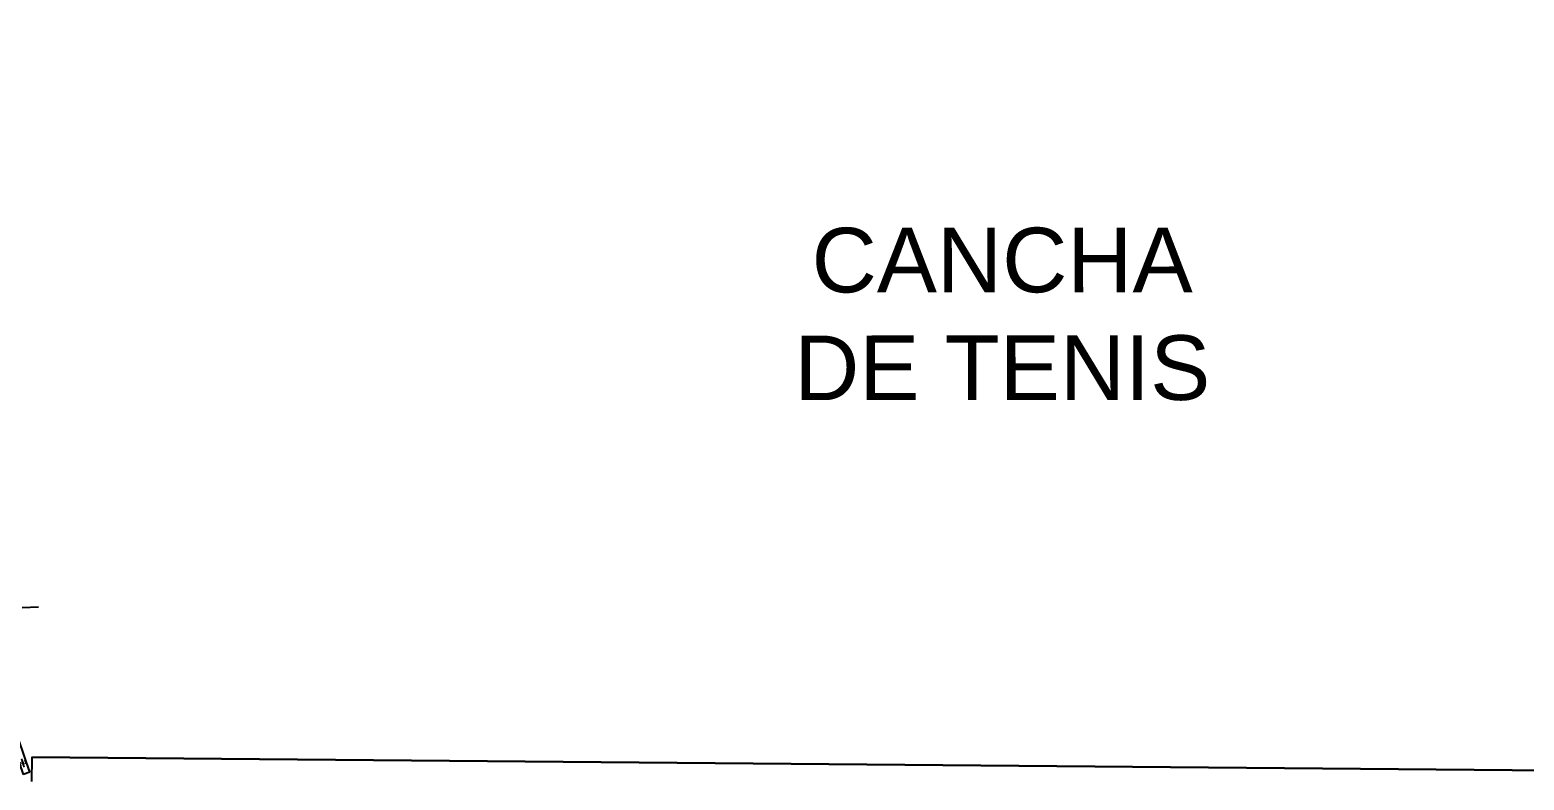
# Model space of a CAD drawing. Header units: millimetres. Extents: x 793 to 3159, y 750 to 2095.
# Drawn here: x 1241.97 to 1251.22, y 993.18 to 997.83 of the extents above; entities that cross this region are included whole.
import ezdxf

# ---------------------------------------------------------------- set-up
doc = ezdxf.new("R2010")
doc.units = ezdxf.units.MM
doc.linetypes.add('CONTINUA', pattern=[0])
doc.linetypes.add('HIDDEN', pattern=[9.525, 6.35, -3.175])
for name, color, linetype in [('A-PROY', 252, 'Continuous'), ('A-PROYECCION', 252, 'Continuous'), ('A-TEXTO', 2, 'Continuous')]:
    doc.layers.add(name, color=color, linetype=linetype)
doc.styles.add('kobalt', font='arial.ttf', dxfattribs={"height": 0.15})

# ---------------------------------------------------------------- blocks, each defined once
blk = doc.blocks.new('XR-GIMNASIO$0$PUERTA CRISTAL CON MARCO DE ALUMINIO - CRISTAL CON MARCO-4675154-_E2 PLANTA N1')
for p, q in [((0.1371, 0.8331), (0.0957, 0.818)), ((0.0957, 0.818), (0.4189, -0.0699)), ((0.4602, -0.0548), (0.1371, 0.8331)), ((0.1281, 0.6283), (0.1605, 0.6401)), ((0.1281, 0.6283), (0.1418, 0.5908)), ((0.2018, 0.6552), (0.2321, 0.6662)), ((0.2458, 0.6286), (0.2155, 0.6176)), ((0.2321, 0.6662), (0.2458, 0.6286)), ((0.1742, 0.6025), (0.1418, 0.5908)), ((0.4602, -0.0548), (0.4189, -0.0699))]:
    blk.add_line(p, q)
for centre, radius in [((-0.4638, 0), 0.015), ((-0.4638, 0), 0.014), ((-0.4638, 0), 0.0065), ((-0.4638, 0), 0.0055), ((0.4163, 0), 0.004)]:
    blk.add_circle(centre, radius)
for radius, start, end in [(0.02, 158.59038, 241.40962), (0.02, 97.02624, 123.032), (0.01, 83.31985, 136.80725), (0.02, 338.59038, 61.40962), (0.01, 263.19275, 316.68015), (0.02, 276.968, 302.97376)]:
    blk.add_arc((0.4163, 0), radius, start, end)
at = {"layer": 'A-PROYECCION', "linetype": 'HIDDEN', "ltscale": 0.01}
blk.add_arc((0.4932, -0.0509), 0.9867, 90, 177.04482, dxfattribs=at)

msp = doc.modelspace()

# ---------------------------------------------------------------- linework, layer by layer
at = {"layer": 'A-PROY', "linetype": 'CONTINUA', "ltscale": 0.5}
msp.add_line((1241.98592, 993.32479, 168.38412), (1241.98321, 993.17481, 168.38412), dxfattribs=at)
at = {"layer": 'A-PROY', "linetype": 'CONTINUA', "ltscale": 0.5, "elevation": 168.38412}
for points in [[(1235.99858, 993.37721), (1220.72295, 993.51095), (1221.0431, 1030.07954), (1257.5817, 1029.75965), (1257.26155, 993.19105), (1241.98592, 993.32479)], [(1241.98592, 993.32479), (1257.26155, 993.19105), (1257.5817, 1029.75965), (1239.3124, 1029.9196), (1238.99225, 993.351), (1240.0001, 993.34218)]]:
    msp.add_lwpolyline(points, dxfattribs=at)

# ---------------------------------------------------------------- block references
at = {"layer": 'A-PROY', "linetype": 'CONTINUA', "ltscale": 0.5, "xscale": 1.032011864579355, "yscale": 1.032011864579355, "zscale": 1.032011864579355, "rotation": 358.9696999766939}
msp.add_blockref('XR-GIMNASIO$0$PUERTA CRISTAL CON MARCO DE ALUMINIO - CRISTAL CON MARCO-4675154-_E2 PLANTA N1', (1241.50036, 993.29688, 168.38412), dxfattribs=at)

# ---------------------------------------------------------------- texts
at = {"layer": 'A-TEXTO', "insert": (1246.43734, 996.60141, 168.38412), "char_height": 0.4, "width": 3.1111909, "attachment_point": 1, "rotation": 0.032442, "style": 'kobalt'}
msp.add_mtext('\\pxqc;CANCHA DE TENIS', dxfattribs=at)

doc.saveas('drawing.dxf')
